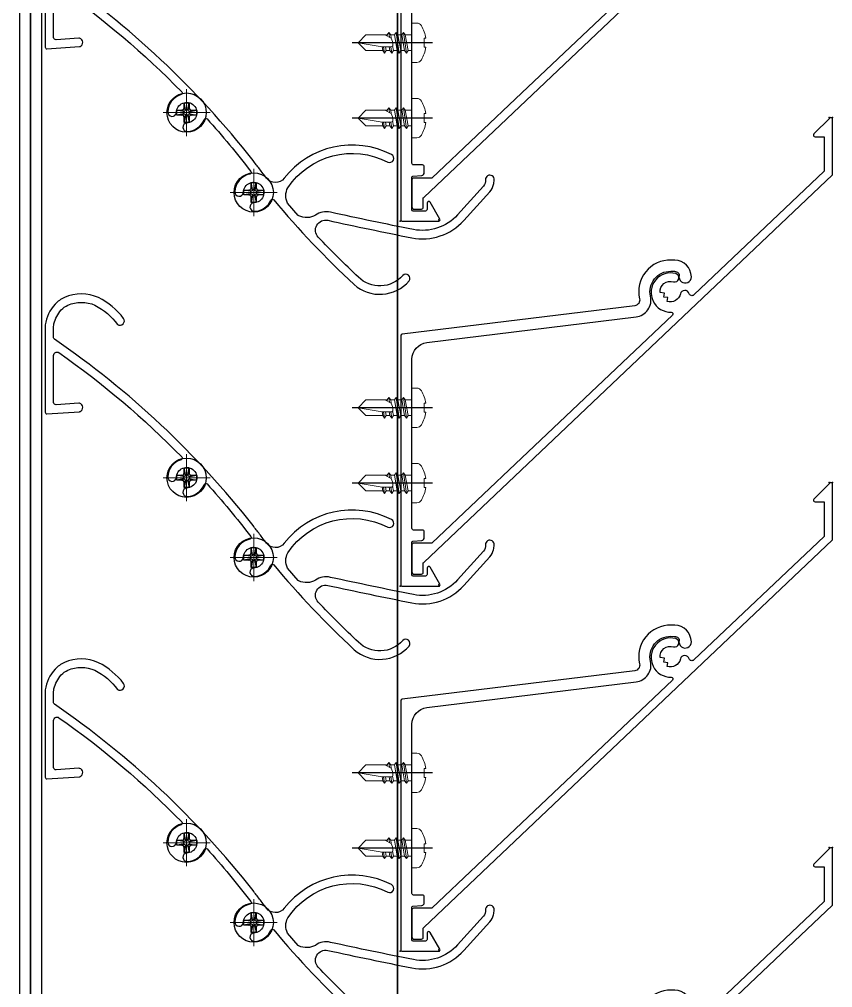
# Model space of a CAD drawing. Header units: millimetres. Extents: x -1379 to 1385823, y -4884429 to 548763.
# Drawn here: x 419099.3 to 419244.1, y -2330497.4 to -2330324.9 of the extents above; entities that cross this region are included whole.
import ezdxf

# ---------------------------------------------------------------- set-up
doc = ezdxf.new("R2010")
doc.units = ezdxf.units.MM
doc.set_wipeout_variables(frame=1)
doc.linetypes.add('CENTER', pattern=[50.800000000000004, 31.75, -6.35, 6.35, -6.35])
for name, color, linetype in [('010 - ASPG_ACCESSORIES_MAIN_COLOR_1', 7, 'Continuous'), ('010 - ASPG_EXTR_DEF_SUB', 7, 'Continuous'), ('010 - ASPG_EXTR_MAIN_COLOR_2', 7, 'Continuous'), ('010 - ASPG_FRAMING_MAIN_COLOR_2', 7, 'Continuous'), ('010 - ASPG_FRAMING_SUB_COLOR_2', 7, 'Continuous'), ('010 - ASPG_FRAMING_WIPEOUT_', 7, 'Continuous'), ('BOLT & SCREW', 7, 'Continuous'), ('Center Line', 7, 'CENTER')]:
    doc.layers.add(name, color=color, linetype=linetype)
doc.layers.add('12-GRID', color=7, linetype='CENTER', lineweight=13)
doc.layers.add('SCREW', color=7, linetype='Continuous', lineweight=5)

# ---------------------------------------------------------------- blocks, each defined once
blk = doc.blocks.new('PZG35-9D5')
at = {"layer": 'Center Line', "color": 7}
blk.add_line((1.4210854715202e-14, 3.733653355866409), (1.4210854715202e-14, -10.53404386090006), dxfattribs=at)
at = {"layer": 'SCREW', "color": 7}
for p, q in [((-1.399999999999963, 2.842170943040401e-14), (-1.399999999999963, -1.090192378864657)), ((1.399999999999991, 0), (1.399999999999991, -0.5901923788647139)), ((-1.850000000000009, -1.399999999999977), (1.850000000000037, -0.8999999999999773)), ((-1.850000000000009, -1.399999999999977), (-1.399999999999963, -1.090192378864685)), ((-1.850000000000009, -1.399999999999977), (-1.399999999999963, -1.709807621135297)), ((-1.399999999999963, -1.090192378864685), (1.399999999999991, -0.5901923788646855)), ((-1.399999999999963, -1.709807621135297), (1.399999999999991, -1.209807621135297)), ((-1.399999999999963, -1.709807621135269), (-1.399999999999963, -2.390192378864697)), ((1.850000000000037, -0.8999999999999773), (1.399999999999991, -0.5901923788646855)), ((1.850000000000037, -0.8999999999999773), (1.399999999999991, -1.209807621135297)), ((1.399999999999991, -1.209807621135269), (1.399999999999991, -1.890192378864725)), ((-1.850000000000009, -2.699999999999989), (1.850000000000037, -2.199999999999989)), ((-1.850000000000009, -2.699999999999989), (-1.399999999999963, -2.390192378864697)), ((-1.850000000000009, -2.699999999999989), (-1.399999999999963, -3.009807621135309)), ((-1.399999999999963, -2.390192378864697), (1.399999999999991, -1.890192378864697)), ((-1.399999999999963, -3.009807621135309), (1.399999999999991, -2.509807621135309)), ((-1.399999999999963, -3.009807621135309), (-1.399999999999963, -3.690192378864708)), ((0.5619885887190463, -3.339837273736322), (1.399999999999991, -3.190192378864708)), ((1.850000000000037, -2.199999999999989), (1.399999999999991, -1.890192378864697)), ((1.850000000000037, -2.199999999999989), (1.399999999999991, -2.509807621135309)), ((1.399999999999991, -2.50980762113528), (1.399999999999991, -3.190192378864708)), ((1.850000000000037, -3.5), (1.399999999999991, -3.190192378864708)), ((-1.850000000000009, -4), (-1.399999999999963, -3.690192378864708)), ((-1.850000000000009, -4), (-0.9911470940920566, -3.883938796498938)), ((-1.850000000000009, -4), (-1.399999999999963, -4.30980762113532)), ((-1.399999999999963, -3.690192378864708), (-0.8446989986695002, -3.591031485769975)), ((-1.399999999999963, -4.30980762113532), (-1.184865735341859, -4.271390788160659)), ((-1.399999999999963, -4.309807621135349), (-1.399999999999963, -8.099999999999966)), ((0.7141825614195483, -3.653488843051434), (1.850000000000037, -3.5)), ((0.7141825614195483, -3.932275020881832), (1.399999999999991, -3.80980762113532)), ((0.7141825614195483, -4.612659778611231), (1.399999999999991, -4.49019237886472)), ((0.7141825614195483, -4.953488843051389), (1.850000000000037, -4.800000000000011)), ((0.7141825614195483, -5.232275020881843), (1.399999999999991, -5.109807621135332)), ((1.850000000000037, -3.5), (1.399999999999991, -3.80980762113532)), ((1.399999999999991, -3.809807621135349), (1.399999999999991, -4.490192378864691)), ((1.850000000000037, -4.800000000000011), (1.399999999999991, -4.49019237886472)), ((1.850000000000037, -4.800000000000011), (1.399999999999991, -5.109807621135332)), ((1.399999999999991, -5.109807621135332), (1.399999999999991, -8.099999999999966)), ((1.4210854715202e-14, -9.5), (-1.399999999999963, -8.099999999999966)), ((1.4210854715202e-14, -9.5), (1.399999999999991, -8.099999999999966))]:
    blk.add_line(p, q, dxfattribs=at)
blk.add_lwpolyline([(1.4210854715202e-14, -9.5), (0.7141825614195483, -5.232275020881843), (0.7141825614195483, -3.600899293750615, 0.4176573264866609), (0.4106596181599826, -3.300919979679151, 0.1081021898226624), (-0.8446989986694433, -3.591031485769975), (-1.399999999999991, -4.701675652739141)], format="xyb", dxfattribs=at)
blk = doc.blocks.new('*U3139')
at = {"layer": 'SCREW', "color": 7}
blk.add_lwpolyline([(3.026373332565058, 1.780836269555209, 0.09905967801670053), (0.7999999999999687, 2.546427498927414), (0.7999999999999687, 2.274284095813357), (-0.800000000000054, 2.274284095813357), (-0.800000000000054, 2.546427498927414, 0.09905967801670058), (-3.026373332565143, 1.780836269555209, 0.2665876613401604), (-3.500000000000043, 0.9556546004010897), (-3.500000000000043, 0.1999999999999886, 0.4142135623730938), (-3.300000000000054, 0), (3.299999999999997, 0, 0.4142135623731049), (3.499999999999986, 0.1999999999999886), (3.499999999999957, 0.9556546004010897, 0.2665876613401604)], format="xyb", close=True, dxfattribs=at)
blk.add_blockref('PZG35-9D5', (-1.4210854715202e-14, 0), dxfattribs=at)
blk = doc.blocks.new('*U3144')
at = {"color": 7}
blk.add_point((0, 0), dxfattribs=at)
at = {"layer": '010 - ASPG_ACCESSORIES_MAIN_COLOR_1', "color": 7}
blk.add_lwpolyline([(-39.69999999902211, -0.5999999995172398, 0.4142135623731156), (-39.99999999883585, -0.8999999995638059), (-39.99999999883585, -7.366962144914214, 0.5773502691897371), (-39.65044321701862, -7.568778847059366), (-36.64260295056738, -5.832201459393036, 0.7673269879794871), (-36.78520590183325, -5.299999999645297), (-37.89999999874271, -5.299999999645297, -0.4142135623735732), (-38.19999999902211, -4.999999999656938), (-38.19999999902211, -2.799999999587089, -0.4142135623730951), (-37.99999999883585, -2.59999999951724), (-32.18326623388566, -2.59999999951724, -0.3888787318530097), (-31.98402729420923, -2.782568851142787), (-31.8474567013327, -4.343577870872468, 0.3888787318530089), (-31.34935935237445, -4.799999999528882), (-30.29999999911524, -4.799999999528882, 0.4142135623732408), (-29.99999999883585, -4.499999999540523), (-29.99999999883585, -2.899999999505599, -0.4142135623731785), (-29.69999999902211, -2.59999999951724), (0.4107479506637901, -2.59999999951724, -0.3789692262628873), (3.38851808081381, -5.235465979035143), (7.952927200356498, -42.5207682372482, 0.4465929586642906), (11.6177961837966, -45.07649022702281, -0.4898018444424612), (16.07846395508386, -48.68238816667036), (16.06490363762714, -49.36225294566866, -0.1824796859550777), (15.80227640201338, -50.01801436272836, -0.2679491924113072), (15.32539491611533, -50.16829426406803, 1.122114645179816), (15.09990952932276, -52.3421093734276, 0.4050039718497206), (18.0645059288945, -49.40213623346681), (18.07806624681689, -48.72227145435209, 0.4898054953707174), (11.15966573380865, -43.12966807454978, -0.4465970485362636), (9.938031048281118, -42.27776159492242), (4.866356541635469, -0.8481197821154633, 0.3641755342157969), (4.570876519894227, -0.5999999995172398)], format="xyb", close=True, dxfattribs=at)
at = {"layer": '010 - ASPG_EXTR_DEF_SUB', "color": 7}
for p in [(-39.99999999883585, -0.4999999995172402), (43.44495566345738, -76.89999999944341), (43.44495566345738, -77.49999999954052)]:
    blk.add_point(p, dxfattribs=at)
at = {"layer": '010 - ASPG_EXTR_MAIN_COLOR_2', "color": 7}
blk.add_lwpolyline([(11.37409105408005, -48.15170148877115), (11.47245816211216, -47.43577758665815), (12.17779493960552, -47.55667202338264), (12.29266474000178, -46.78670596401826, -0.5355375090189683), (14.1918134491425, -49.16870282323253, 0.9915718169393263), (15.66379558271728, -49.57599316951273, 1.157025413028558), (8.792231505503878, -48.77291728999153, -0.6885576205791355), (8.274611146422103, -48.98797988444021), (-17.14292736421339, -22.16859813180672), (-32.34153279638849, -6.131750148785431), (-32.34153279638849, -2.899999981694054, 0.4143115081626392), (-32.64163311407901, -2.59999999951724), (-37.54163311352022, -2.59999999951724, 0.4141156188887998), (-37.84153278893791, -2.899999981635847), (-37.84153278893791, -4.299999988411218, 0.4142135623731781), (-37.54153279098682, -4.599999986478724), (-35.98884801496752, -4.599999986478724, -0.205894629290155), (-35.77110154624097, -4.693635078269653), (33.22969053988345, -77.49999999954052), (43.14495566324331, -77.49999999954052, 0.6681786376628355), (43.35708769806661, -76.98786796536915), (40.5215537941549, -74.1523340573247, 0.6681786381757795), (40.00942175951786, -74.36446609156592), (40.00942175951786, -75.99999999802712), (33.87471885257401, -75.99999999802712), (11.86384030175395, -52.7751643466243, -0.5583539238224016), (12.08261241135187, -51.95244935475676, 0.7662751832817146), (12.03674733010121, -50.39291741001107, -0.4385828234445206), (10.70630855322815, -48.05207626283555)], format="xyb", close=True, dxfattribs=at)
at = {"layer": 'SCREW', "color": 7, "rotation": 180}
for p in [(-21.64901723782532, -2.499999999924694), (-8.237076249206439, -2.499999999924694)]:
    blk.add_blockref('*U3139', p, dxfattribs=at)
blk = doc.blocks.new('*U1740')
at = {"color": 7}
blk.add_wipeout([(1609.9999999999995, 4.000000002065917), (60.00000000297587, 4), (60.00000000297587, 69.30000000000018), (1609.9999999999995, 69.30000000206564)], dxfattribs=at).dxf.layer = '010 - ASPG_FRAMING_WIPEOUT_'
at = {"layer": '010 - ASPG_FRAMING_MAIN_COLOR_2', "color": 7}
blk.add_lwpolyline([(1580.000000001164, 69.30000000206564), (90.00000000181171, 69.3), (90.00000000181171, 6), (1580.000000001164, 6.000000002065654)], close=True, dxfattribs=at)
at = {"layer": '010 - ASPG_FRAMING_SUB_COLOR_2', "color": 7}
for points in [[(1610, 4.000000002065654), (60.00000000297587, 4), (60.00000000297587, 69.3), (1610, 69.30000000206564)], [(60.00000000297587, 2.000000000715772), (60.00000000297587, 4), (1610, 4.000000002065654), (1610, 2.000000002781427)]]:
    blk.add_lwpolyline(points, close=True, dxfattribs=at)
at = {"color": 7, "xscale": -1, "rotation": 180}
for p in [(1225.299999999115, 69.3), (1290.299999999115, 69.3), (1355.299999999115, 69.3), (1420.299999999115, 69.3)]:
    blk.add_blockref('*U3144', p, dxfattribs=at)
blk = doc.blocks.new('C-1-IV01_REV00_20260605-140059_LOPF_ASPG')
at = {"color": 7, "xscale": -1, "rotation": 270}
blk.add_blockref('*U1740', (16493, -2577), dxfattribs=at)
blk = doc.blocks.new('*U3138')
at = {"layer": '12-GRID', "color": 7, "linetype": 'CENTER'}
for p, q in [((5.684341886080801e-14, -6.200000000000029), (5.684341886080801e-14, 2.200000000000029)), ((-4.199999999999973, -2), (4.200000000000085, -2))]:
    blk.add_line(p, q, dxfattribs=at)
at = {"layer": 'BOLT & SCREW', "color": 7}
for p, q in [((-0.553537628269381, -1.771128018217196), (-1.767499999999847, -1.558125000000442)), ((-0.4577439635652332, -1.771128018217196), (-0.8837500000000146, -1.558125000000442)), ((-0.2288719817826677, -1.446462371730204), (-0.4418749999998197, -0.2325000000002947)), ((-0.2288719817826677, -1.542256036434869), (-0.4418749999998197, -1.116250000000048)), ((0.2288719817822642, -1.446462371730562), (0.4418749999996946, -0.2324999999999764)), ((0.2288719817822642, -1.542256036434869), (0.4418749999996946, -1.116250000000048)), ((0.4577439635647103, -1.771128018217196), (0.8837499999994917, -1.558125000000442)), ((0.5535376282692559, -1.771128018217196), (1.767500000000001, -1.558125000000124)), ((-0.553537628269381, -2.228871981782805), (-1.767500000000483, -2.441875000000354)), ((-0.4577439635652332, -2.228871981782805), (-0.8837500000000146, -2.441875000000354)), ((-0.2288719817826677, -2.457743963565131), (-0.4418749999998197, -2.883750000000271)), ((-0.2288719817821107, -2.553537628269438), (-0.4418749999998197, -3.767500000000023)), ((0.4418749999996946, -2.883750000000271), (0.2288719817829008, -2.457743963565131)), ((0.2288719817829008, -2.553537628269438), (0.4418749999999732, -3.767500000000023)), ((0.4577439635647103, -2.228871981782805), (0.8837500000001283, -2.441874999999877)), ((0.5535376282692559, -2.228871981782805), (1.767500000000001, -2.441874999999877))]:
    blk.add_line(p, q, dxfattribs=at)
for points in [[(-1.767500000000006, -1.558125000000442), (-0.8837500000001342, -1.558125000000442, 0.4142135623730394), (-0.4418749999998197, -1.116250000000048), (-0.4418749999998197, -0.2325000000002947), (0.4418749999996946, -0.2324999999999764), (0.4418749999996946, -1.116250000000048, 0.4142135623731505), (0.8837500000000089, -1.558125000000442), (1.76750000000012, -1.558125000000124), (1.76750000000012, -2.441874999999877), (0.8837500000000089, -2.441874999999877, 0.414213562373095), (0.4418749999996946, -2.883750000000271), (0.4418749999999732, -3.767500000000023), (-0.4418749999998197, -3.767500000000023), (-0.4418749999998197, -2.883750000000271, 0.4142135623730397), (-0.8837500000001342, -2.441875000000354), (-1.767500000000483, -2.441875000000354)], [(0.2288719817829008, -2.457743963565131, -0.414213562373095), (0.4577439635645909, -2.228871981782805), (0.5535376282692559, -2.228871981782805), (0.5535376282692559, -1.771128018217196), (0.4577439635645909, -1.771128018217196, -0.4142135623730951), (0.228871981782105, -1.542256036434869), (0.228871981782105, -1.446462371730562), (-0.2288719817826677, -1.446462371730204), (-0.2288719817826677, -1.542256036434869, -0.4142135623730951), (-0.4577439635649944, -1.771128018217196), (-0.553537628269381, -1.771128018217196), (-0.553537628269381, -2.228871981782805), (-0.4577439635649944, -2.228871981782805, -0.4142135623730951), (-0.2288719817826677, -2.457743963565131), (-0.2288719817822698, -2.553537628269438), (0.2288719817829008, -2.553537628269438)]]:
    blk.add_lwpolyline(points, format="xyb", close=True, dxfattribs=at)
blk.add_circle((5.684341886080801e-14, -2), 3.5, dxfattribs=at)
blk = doc.blocks.new('*U3027')
at = {"layer": '010 - ASPG_EXTR_DEF_SUB', "color": 7}
for p in [(1105, -2.128359710695804e-10), (1170, -2.253557340736734e-10), (1235, -2.378754970777663e-10)]:
    blk.add_point(p, dxfattribs=at)
at = {"layer": '010 - ASPG_EXTR_MAIN_COLOR_2', "color": 7}
for points in [[(1094.803354519885, 14.29476617464933, -0.01499848524836865), (1101.920564806089, 21.4545541916941, -0.7383485292466446), (1104.917139344383, 19.76412730293485, 0.004917316774645771), (1101.806699985173, 4.80386410620666, 0.2636109069979271), (1104.880209933501, -4.460317215221963), (1109.995733695105, -9.084236265081941, 0.1258843890439943), (1111.267761250492, -9.75378296440796, 0.04427494949630078), (1112.089544059709, -9.866966023206274, 1.107654826573523), (1112.125459210947, -8.331805701755016, -0.2155958426847688), (1111.023226659279, -7.991025417091819), (1105.886052070651, -3.347536196446541, -0.2636109069978752), (1103.278225447517, 4.512981288387877, -0.004854851929905817), (1106.34138361644, 19.25507699979606, 0.2339601468136614), (1105.815442486666, 21.95487343801322, -0.2408104543272742), (1105.710313410033, 24.90310810665504, -0.1041570884704408), (1105.784604869317, 25.00194829797509), (1107.99301963998, 26.93374890841913, -0.2290212912668875), (1110.700679264031, 26.88725557005635, -0.3817208427142056), (1115.273619593587, 9.06909841737614, 0.9773819303748196), (1116.620311295614, 8.407760736203258, 0.3611050424324235), (1112.408162182663, 27.50327562536948, -0.4961260631527202), (1112.442922529299, 30.68812541723854, 0.003188108562510474), (1114.055809630081, 31.90200527398518, -0.00282652430436861), (1115.561955856625, 33.06505110442775, 0.07704788012868193), (1148.74152756203, 68.43644483808565, -0.2476739044870795), (1148.989188615698, 68.56714037120945), (1150.984089381993, 68.56714037120945, -0.04413111325910057), (1151.472824816126, 68.50458020212498, -0.1258462906385483), (1153.963676901069, 67.20642238182153, -0.09885145914925667), (1154.817340067122, 66.03380806519088, -0.2058282691334744), (1154.793666421436, 61.20460651100983, -0.1151163694662807), (1151.368324128445, 57.18072180556736, 0.822373071447778), (1152.455046290532, 56.10392398616203, 0.109184526549196), (1156.148600934073, 60.55948756870019, 0.2083234795678962), (1156.189426846337, 66.64026457486578, 0.1005277992320483), (1154.972309139092, 68.31671042160268, 0.1451157280627245), (1151.292309131008, 70.06714037126766), (1135.758774927817, 70.06714037126766, 0.4336592857269459), (1135.459426756948, 69.74737493492101), (1135.841377865057, 63.96271307483219, 0.0820690263538202), (1135.86365129333, 63.86745857012828, 0.7206537881255028), (1137.329086504877, 63.97254170019549, 0.07922428198988747), (1137.337783531286, 64.06661670505672), (1137.068773226347, 68.1407864561388, -0.4336592857264138), (1137.467904121149, 68.56714037120945), (1145.861192987766, 68.56714037126766, -0.6073848710044985), (1146.352110221051, 67.62217621303533, -0.04582868044492008), (1127.783822288737, 45.76076047345667, -0.5604921351226578), (1127.287505356129, 45.88571992111063, 0.3178599151680848), (1124.211911419872, 48.23749049504657, 0.9532878111822051), (1124.082072678953, 46.71593409545856, -2.423003988231831), (1122.258069522213, 44.89173717525226, 0.9523147976297285), (1120.736344682053, 44.76348824824343, 0.3008214087947553), (1122.889874737244, 41.75529025421382, -0.5604921351218277), (1122.983518406749, 41.25212405484307, -0.01942473842078824), (1113.623925091699, 33.46052617034546, -0.5525007933269362), (1113.147498584818, 33.63667257964515, 0.3444609008774969), (1109.989498805255, 36.29767865974826, 0.9520149233436535), (1109.86157765612, 34.77593409545624, -2.42318646531747), (1108.037574998569, 32.95193143755567, 0.9520149233867892), (1106.515830433927, 32.82401028871207, 0.2853998218446234), (1108.493024077732, 29.88851448255262, -0.5533776808031501), (1108.562908510212, 29.3849656623406, 0.03067395406819984), (1093.463012880646, 15.05729964534656, 0.4171002255848137)], [(1276.352110221051, 67.62217621301029, -0.04582868044492008), (1257.783822288737, 45.76076047343163, -0.5604921351226578), (1257.287505356129, 45.8857199210856, 0.3178599151680848), (1254.211911419872, 48.23749049502153, 0.9532878111822051), (1254.082072678953, 46.71593409543352, -2.423003988231831), (1252.258069522213, 44.89173717522722, 0.9523147976297285), (1250.736344682053, 44.76348824821839, 0.3008214087947553), (1252.889874737244, 41.75529025418878, -0.5604921351218277), (1252.983518406749, 41.25212405481803, -0.01942473842078824), (1243.623925091699, 33.46052617032042, -0.5525007933269362), (1243.147498584818, 33.63667257962011, 0.3444609008774969), (1239.989498805255, 36.29767865972322, 0.9520149233436535), (1239.86157765612, 34.7759340954312, -2.42318646531747), (1238.037574998569, 32.95193143753063, 0.9520149233867892), (1236.515830433927, 32.82401028868703, 0.2853998218446234), (1238.493024077732, 29.88851448252758, -0.5533776808031501), (1238.562908510212, 29.38496566231557, 0.03067395406819984), (1223.463012880646, 15.05729964532152, 0.4171002255848137), (1224.114368729759, 5.272964204947542, 0.9355530918984264), (1225.096664154902, 6.406584819482717, -0.4344100119147308), (1224.803354519885, 14.29476617462429, -0.01499848524836865), (1231.920564806089, 21.45455419166906, -0.7383485292466446), (1234.917139344383, 19.76412730290981, 0.004917316774645771), (1231.806699985173, 4.803864106181621, 0.2636109069979271), (1234.880209933501, -4.460317215247002), (1239.995733695105, -9.08423626510698, 0.1258843890439943), (1241.267761250492, -9.753782964433, 0.04427494949630078), (1242.089544059709, -9.866966023231313, 1.107654826573523), (1242.125459210947, -8.331805701780056, -0.2155958426847688), (1241.023226659279, -7.991025417116859), (1235.886052070651, -3.34753619647158, -0.2636109069978752), (1233.278225447517, 4.512981288362838, -0.004854851929905817), (1236.34138361644, 19.25507699977102, 0.2339601468136614), (1235.815442486666, 21.95487343798818, -0.2408104543272742), (1235.710313410033, 24.90310810663, -0.1041570884704408), (1235.784604869317, 25.00194829795005), (1237.99301963998, 26.93374890839409, -0.2290212912668875), (1240.700679264031, 26.88725557003131, -0.3817208427142056), (1245.273619593587, 9.0690984173511, 0.9773819303748196), (1246.620311295614, 8.407760736178219, 0.3611050424324235), (1242.408162182663, 27.50327562534444, -0.4961260631527202), (1242.442922529299, 30.6881254172135, 0.003188108562510474), (1244.055809630081, 31.90200527396014, -0.00282652430436861), (1245.561955856625, 33.06505110440271, 0.07704788012868193), (1278.74152756203, 68.43644483806061, -0.2476739044870795)], [(1281.292309131008, 70.06714037124262), (1265.758774927817, 70.06714037124262, 0.4336592857269459), (1265.459426756948, 69.74737493489597), (1265.841377865057, 63.96271307480716, 0.0820690263538202), (1265.86365129333, 63.86745857010324, 0.7206537881255028), (1267.329086504877, 63.97254170017045, 0.07922428198988747), (1267.337783531286, 64.06661670503168), (1267.068773226347, 68.14078645611376, -0.4336592857264138), (1267.467904121149, 68.56714037118441), (1275.861192987766, 68.56714037124262, -0.6073848710044985)]]:
    blk.add_lwpolyline(points, format="xyb", dxfattribs=at)
blk.add_lwpolyline([(1200.758774927817, 70.06714037125514, 0.4336592857269459), (1200.459426756948, 69.74737493490849), (1200.841377865057, 63.96271307481967, 0.0820690263538202), (1200.86365129333, 63.86745857011576, 0.7206537881255028), (1202.329086504877, 63.97254170018297, 0.07922428198988747), (1202.337783531286, 64.0666167050442), (1202.068773226347, 68.14078645612628, -0.4336592857264138), (1202.467904121149, 68.56714037119693), (1210.861192987766, 68.56714037125514, -0.6073848710044985), (1211.352110221051, 67.62217621302281, -0.04582868044492008), (1192.783822288737, 45.76076047344415, -0.5604921351226578), (1192.287505356129, 45.88571992109812, 0.3178599151680848), (1189.211911419872, 48.23749049503405, 0.9532878111822051), (1189.082072678953, 46.71593409544604, -2.423003988231831), (1187.258069522213, 44.89173717523974, 0.9523147976297285), (1185.736344682053, 44.76348824823091, 0.3008214087947553), (1187.889874737244, 41.7552902542013, -0.5604921351218277), (1187.983518406749, 41.25212405483055, -0.01942473842078824), (1178.623925091699, 33.46052617033294, -0.5525007933269362), (1178.147498584818, 33.63667257963263, 0.3444609008774969), (1174.989498805255, 36.29767865973574, 0.9520149233436535), (1174.86157765612, 34.77593409544372, -2.42318646531747), (1173.037574998569, 32.95193143754315, 0.9520149233867892), (1171.515830433927, 32.82401028869955, 0.2853998218446234), (1173.493024077732, 29.8885144825401, -0.5533776808031501), (1173.562908510212, 29.38496566232809, 0.03067395406819984), (1158.463012880646, 15.05729964533404, 0.4171002255848137), (1159.114368729759, 5.272964204960061, 0.9355530918984264), (1160.096664154902, 6.406584819495237, -0.4344100119147308), (1159.803354519885, 14.29476617463681, -0.01499848524836865), (1166.920564806089, 21.45455419168158, -0.7383485292466446), (1169.917139344383, 19.76412730292233, 0.004917316774645771), (1166.806699985173, 4.803864106194141, 0.2636109069979271), (1169.880209933501, -4.460317215234483), (1174.995733695105, -9.08423626509446, 0.1258843890439943), (1176.267761250492, -9.75378296442048, 0.04427494949630078), (1177.089544059709, -9.866966023218794, 1.107654826573523), (1177.125459210947, -8.331805701767536, -0.2155958426847688), (1176.023226659279, -7.991025417104339), (1170.886052070651, -3.34753619645906, -0.2636109069978752), (1168.278225447517, 4.512981288375357, -0.004854851929905817), (1171.34138361644, 19.25507699978354, 0.2339601468136614), (1170.815442486666, 21.9548734380007, -0.2408104543272742), (1170.710313410033, 24.90310810664252, -0.1041570884704408), (1170.784604869317, 25.00194829796257), (1172.99301963998, 26.93374890840661, -0.2290212912668875), (1175.700679264031, 26.88725557004383, -0.3817208427142056), (1180.273619593587, 9.06909841736362, 0.9773819303748196), (1181.620311295614, 8.407760736190738, 0.3611050424324235), (1177.408162182663, 27.50327562535696, -0.4961260631527202), (1177.442922529299, 30.68812541722602, 0.003188108562510474), (1179.055809630081, 31.90200527397266, -0.00282652430436861), (1180.561955856625, 33.06505110441523, 0.07704788012868193), (1213.74152756203, 68.43644483807313, -0.2476739044870795), (1213.989188615698, 68.56714037119693), (1215.984089381993, 68.56714037119693, -0.04413111325910057), (1216.472824816126, 68.50458020211246, -0.1258462906385483), (1218.963676901069, 67.206422381809, -0.09885145914925667), (1219.817340067122, 66.03380806517836, -0.2058282691334744), (1219.793666421436, 61.20460651099731, -0.1151163694662807), (1216.368324128445, 57.18072180555484, 0.822373071447778), (1217.455046290532, 56.10392398614951, 0.109184526549196), (1221.148600934073, 60.55948756868767, 0.2083234795678962), (1221.189426846337, 66.64026457485326, 0.1005277992320483), (1219.972309139092, 68.31671042159016, 0.1451157280627245), (1216.292309131008, 70.06714037125514)], format="xyb", close=True, dxfattribs=at)
at = {"color": 7, "rotation": 179.999999999989}
for p in [(1124.086863745004, 42.88714037121643), (1189.086863745004, 42.88714037120391), (1254.086863745004, 42.88714037119139), (1109.866368722636, 30.9471403712141), (1174.866368722636, 30.94714037120158), (1239.866368722636, 30.94714037118906)]:
    blk.add_blockref('*U3138', p, dxfattribs=at)

msp = doc.modelspace()

# ---------------------------------------------------------------- block references
at = {"color": 7}
msp.add_blockref('C-1-IV01_REV00_20260605-140059_LOPF_ASPG', (402604.3046021664, -2329164.177214643), dxfattribs=at)

# ---------------------------------------------------------------- next in the draw order: block references
at = {"color": 7, "rotation": 90}
msp.add_blockref('*U3027', (419173.9715643114, -2331595.644176787), dxfattribs=at)

doc.saveas('drawing.dxf')
